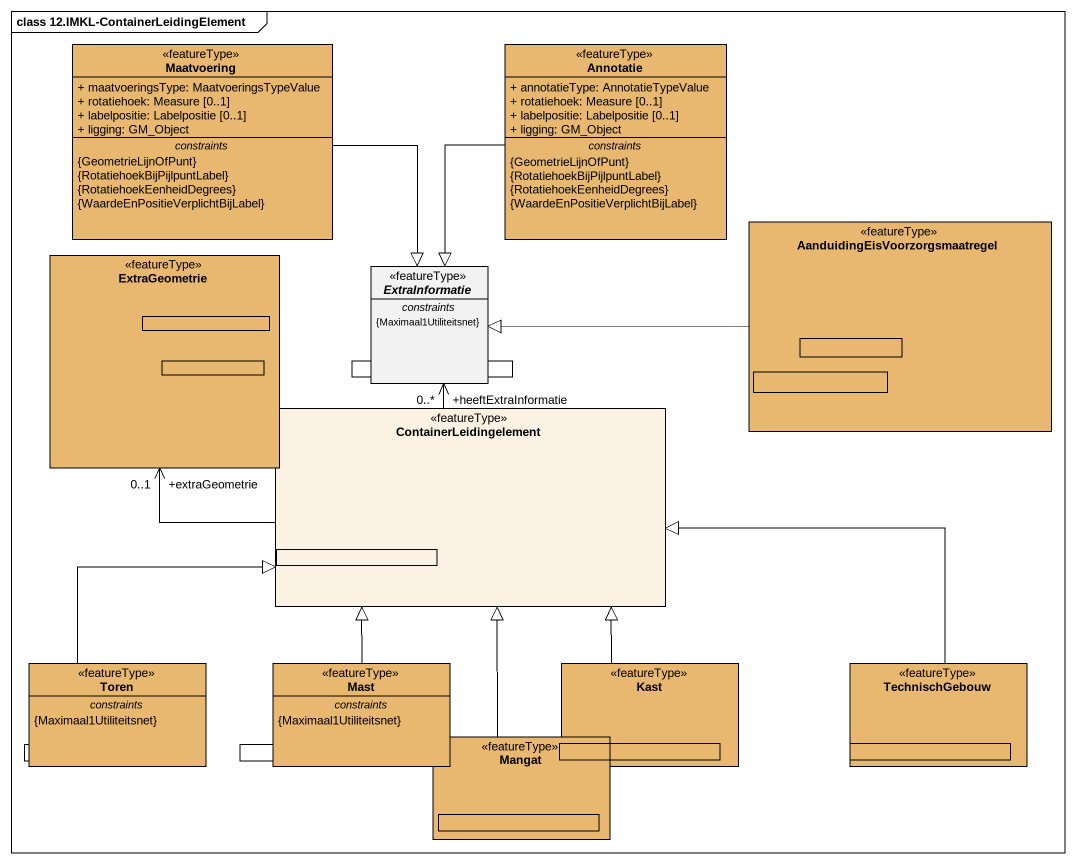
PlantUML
@startuml
mainframe class 12.IMKL-ContainerLeidingElement
allowmixing
hide circle
hide empty members
skinparam classAttributeIconSize 0
class Maatvoering <<featureType>> #E9B870 {
  + maatvoeringsType: MaatvoeringsTypeValue
  + rotatiehoek: Measure [0..1]
  + labelpositie: Labelpositie [0..1]
  + ligging: GM_Object
  -- constraints --
  {GeometrieLijnOfPunt}
  {RotatiehoekBijPijlpuntLabel}
  {RotatiehoekEenheidDegrees}
  {WaardeEnPositieVerplichtBijLabel}
}
class Annotatie <<featureType>> #E9B870 {
  + annotatieType: AnnotatieTypeValue
  + rotatiehoek: Measure [0..1]
  + labelpositie: Labelpositie [0..1]
  + ligging: GM_Object
  -- constraints --
  {GeometrieLijnOfPunt}
  {RotatiehoekBijPijlpuntLabel}
  {RotatiehoekEenheidDegrees}
  {WaardeEnPositieVerplichtBijLabel}
}
rectangle "AanduidingEisVoorzorgsmaatregel" as AanduidingEisVoorzorgsmaatre <<featureType>> #E9B870 {
  rectangle " " as rectangle4
  rectangle " " as rectangle5
}
rectangle ExtraGeometrie <<featureType>> #E9B870 {
  rectangle " " as rectangle1
  rectangle " " as rectangle2
}
abstract class ExtraInformatie <<featureType>> {
  -- constraints --
  {Maximaal1Utiliteitsnet}
}
rectangle " " as rectangle3
rectangle ContainerLeidingelement <<featureType>> #FCF2E3 {
  rectangle " " as rectangle6
}
class Toren <<featureType>> #E9B870 {
  -- constraints --
  {Maximaal1Utiliteitsnet}
}
class Mast <<featureType>> #E9B870 {
  -- constraints --
  {Maximaal1Utiliteitsnet}
}
rectangle Kast <<featureType>> #E9B870 {
  rectangle " " as rectangle9
}
rectangle TechnischGebouw <<featureType>> #E9B870 {
  rectangle " " as rectangle10
}
rectangle " " as rectangle7
rectangle " " as rectangle8
rectangle Mangat <<featureType>> #E9B870 {
  rectangle " " as rectangle11
}
Maatvoering --|> ExtraInformatie
Annotatie --|> ExtraInformatie
AanduidingEisVoorzorgsmaatre -left-|> ExtraInformatie
ContainerLeidingelement -left-> "+extraGeometrie\n0..1" ExtraGeometrie
ContainerLeidingelement -up-> "+heeftExtraInformatie\n0..*" ExtraInformatie
Toren -right-|> ContainerLeidingelement
Mast -up-|> ContainerLeidingelement
Kast -up-|> ContainerLeidingelement
TechnischGebouw -left-|> ContainerLeidingelement
Mangat -up-|> ContainerLeidingelement
@enduml
